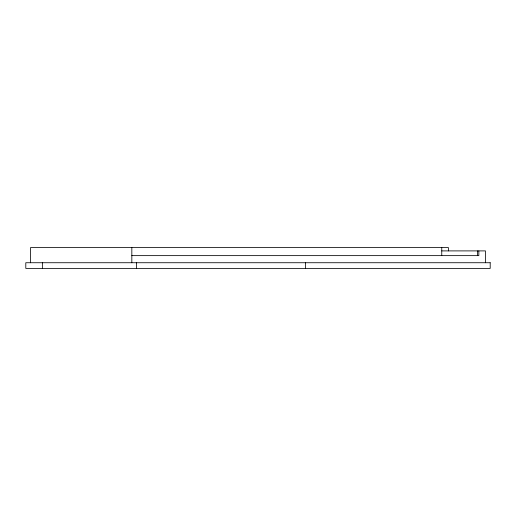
<?xml version="1.0" encoding="UTF-8"?>
<svg xmlns="http://www.w3.org/2000/svg" width="516" height="516" viewBox="0 0 516 516"><rect width="100%" height="100%" fill="white"/><g stroke="black" fill="none" stroke-linecap="round" stroke-linejoin="round"><path stroke-width="0.77" d="M441.76 250.899L485.466 250.899L485.466 262.734M131.832 255.633L478.842 255.633L478.842 250.899M477.526 250.899L477.526 255.633M448.391 250.899L448.391 247.583L30.534 247.583L30.534 262.734M441.76 247.583L441.76 255.633M305.595 262.734L305.595 268.417M136.566 262.734L136.566 268.417M131.832 247.583L131.832 262.734M42.37 262.734L42.37 268.417M490.2 262.734L25.8 262.734L25.8 268.417L490.2 268.417L490.2 262.734"/></g></svg>
